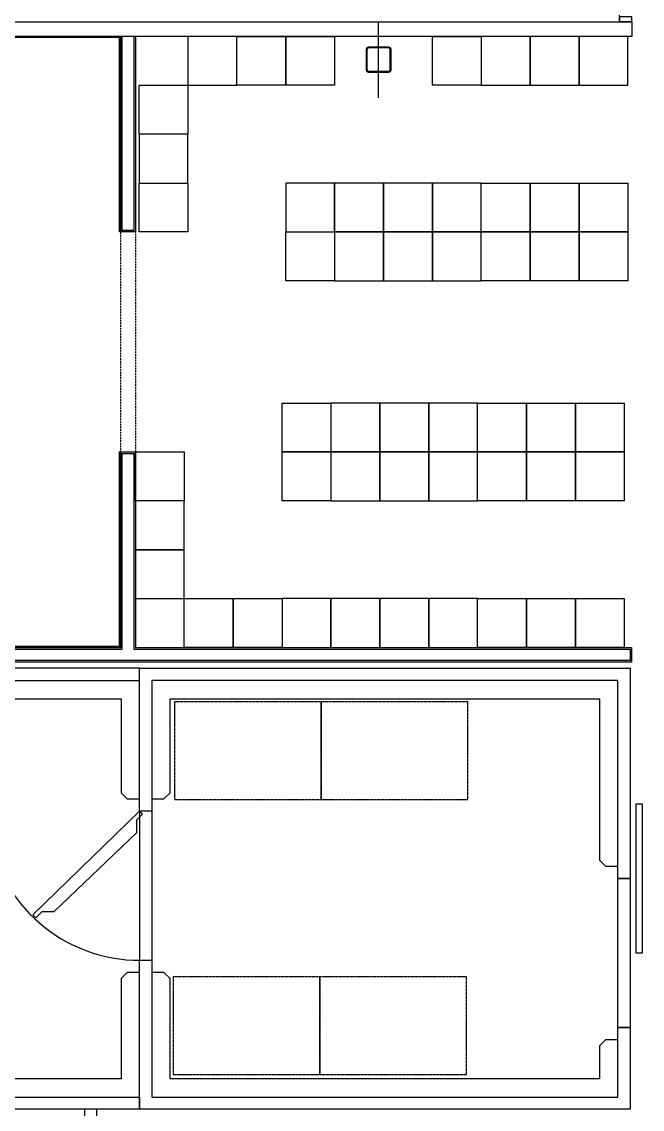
# Model space of a CAD drawing. Header units: millimetres. Extents: x -155 to 94595, y -3153 to 63413.
# Drawn here: x 80775 to 85852, y 34059 to 42957 of the extents above; entities that cross this region are included whole.
import ezdxf

# ---------------------------------------------------------------- set-up
doc = ezdxf.new("R2010")
doc.units = ezdxf.units.MM
for name, pattern in [('REFERENCIA CAMPECHE$0$63-BASE1-6$0$HIDDEN2', [0.1875, 0.125, -0.0625]), ('REFERENCIA CAMPECHE$0$Ca-mx-xgroc$0$DASHED2', [0.375, 0.25, -0.125]), ('TRATTEGGIATA2', [0.375, 0.25, -0.125])]:
    doc.linetypes.add(name, pattern=pattern)
for name, color, linetype in [('4', 251, 'Continuous'), ('5', 1, 'TRATTEGGIATA2'), ('door', 252, 'Continuous'), ('int', 185, 'Continuous'), ('section', 2, 'Continuous'), ('wall', 5, 'Continuous')]:
    doc.layers.add(name, color=color, linetype=linetype)

msp = doc.modelspace()

# ---------------------------------------------------------------- linework, layer by layer
at = {"layer": '4', "linetype": 'ByBlock'}
msp.add_line((83694.86, 42334.573), (83694.86, 42959.405), dxfattribs=at)
at = {"layer": '5', "linetype": 'REFERENCIA CAMPECHE$0$63-BASE1-6$0$HIDDEN2'}
for points in [[(81584.86, 39436.989), (81584.86, 41236.989)], [(81704.86, 41236.989), (81704.86, 39436.989)]]:
    msp.add_lwpolyline(points, dxfattribs=at)
at = {"layer": 'door'}
for p, q in [((85665.097, 42956.989), (85665.097, 44716.989)), ((85765.097, 42956.989), (85665.097, 42956.989)), ((81739.02, 36497.939), (81739.032, 35277.938)), ((81839.02, 36497.952), (81839.02, 35277.952))]:
    msp.add_line(p, q, dxfattribs=at)
for points in [[(85665.097, 42996.989), (85665.097, 42956.989), (85765.097, 42956.989), (85765.097, 42996.989)], [(80939.49, 35673.677), (80890.418, 35624.605), (80865.893, 35649.151), (81739.02, 36497.939), (81763.545, 36473.393), (81714.494, 36424.342), (81714.494, 36320.332), (81037.613, 35673.677)], [(85851.502, 35336.977), (85801.502, 35336.977), (85801.502, 36556.977), (85851.502, 36556.977)], [(85751.502, 34726.977), (85651.502, 34726.977), (85651.502, 35946.977), (85751.502, 35946.977)]]:
    msp.add_lwpolyline(points, close=True, dxfattribs=at)
msp.add_arc((81739.032, 36529.86), 1251.922, 187.9252189, 270.3398314, dxfattribs=at)
at = {"layer": 'int'}
for p, q in [((82534.86, 42836.989), (82134.86, 42836.989)), ((82134.86, 42836.989), (82134.86, 42436.989)), ((82534.86, 42436.989), (82534.86, 42836.989)), ((82534.86, 42836.989), (82934.86, 42836.989)), ((82534.86, 42436.989), (82534.86, 42836.989)), ((82934.86, 42836.989), (82934.86, 42436.989)), ((82934.86, 42436.989), (82934.86, 42836.989)), ((82934.86, 42836.989), (83334.86, 42836.989)), ((83334.86, 42836.989), (83334.86, 42436.989)), ((84134.86, 42436.989), (84134.86, 42836.989)), ((84134.86, 42836.989), (84534.86, 42836.989)), ((84534.86, 42836.989), (84534.86, 42436.989)), ((84934.86, 42836.989), (84534.86, 42836.989)), ((84534.86, 42836.989), (84534.86, 42436.989)), ((84934.86, 42436.989), (84934.86, 42836.989)), ((85334.86, 42836.989), (84934.86, 42836.989)), ((84934.86, 42836.989), (84934.86, 42436.989)), ((85734.86, 42836.989), (85334.86, 42836.989)), ((85334.86, 42836.989), (85334.86, 42436.989)), ((85334.86, 42436.989), (85334.86, 42836.989)), ((85734.86, 42436.989), (85734.86, 42836.989)), ((81734.86, 42036.989), (81734.86, 42436.989)), ((81734.86, 42436.989), (82134.86, 42436.989)), ((82134.86, 42436.989), (82534.86, 42436.989)), ((82134.86, 42436.989), (82134.86, 42036.989)), ((82934.86, 42436.989), (82534.86, 42436.989)), ((83334.86, 42436.989), (82934.86, 42436.989)), ((84534.86, 42436.989), (84134.86, 42436.989)), ((84534.86, 42436.989), (84934.86, 42436.989)), ((84934.86, 42436.989), (85334.86, 42436.989)), ((85334.86, 42436.989), (85734.86, 42436.989)), ((82134.86, 42036.989), (81734.86, 42036.989)), ((82134.86, 42036.989), (81734.86, 42036.989)), ((81734.86, 42036.989), (81734.86, 41636.989)), ((82134.86, 41636.989), (82134.86, 42036.989)), ((81734.86, 41236.989), (81734.86, 41636.989)), ((81734.86, 41636.989), (82134.86, 41636.989)), ((81734.86, 41636.989), (82134.86, 41636.989)), ((82134.86, 41636.989), (82134.86, 41236.989)), ((83334.86, 41636.989), (82934.86, 41636.989)), ((82934.86, 41636.989), (82934.86, 41236.989)), ((83734.86, 41636.989), (83334.86, 41636.989)), ((83334.86, 41636.989), (83334.86, 41236.989)), ((83334.86, 41236.989), (83334.86, 41636.989)), ((83734.86, 41236.989), (83734.86, 41636.989)), ((84134.86, 41636.989), (83734.86, 41636.989)), ((83734.86, 41636.989), (83734.86, 41236.989)), ((84134.86, 41236.989), (84134.86, 41636.989)), ((84534.86, 41636.989), (84134.86, 41636.989)), ((84134.86, 41636.989), (84134.86, 41236.989)), ((84534.86, 41236.989), (84534.86, 41636.989)), ((84534.86, 41236.989), (84534.86, 41636.989)), ((84534.86, 41636.989), (84934.86, 41636.989)), ((84934.86, 41236.989), (84934.86, 41636.989)), ((84934.86, 41636.989), (85334.86, 41636.989)), ((84934.86, 41636.989), (84934.86, 41236.989)), ((85334.86, 41636.989), (85334.86, 41236.989)), ((85334.86, 41236.989), (85334.86, 41636.989)), ((85334.86, 41636.989), (85734.86, 41636.989)), ((85734.86, 41636.989), (85734.86, 41236.989)), ((82134.86, 41236.989), (81734.86, 41236.989)), ((82934.86, 40836.989), (82934.86, 41236.989)), ((82934.86, 41236.989), (83334.86, 41236.989)), ((82934.86, 41236.989), (83334.86, 41236.989)), ((83334.86, 41236.989), (83734.86, 41236.989)), ((83734.86, 41236.989), (83334.86, 41236.989)), ((83334.86, 41236.989), (83334.86, 40836.989)), ((83334.86, 41236.989), (83334.86, 40836.989)), ((83734.86, 41236.989), (84134.86, 41236.989)), ((84134.86, 41236.989), (83734.86, 41236.989)), ((83734.86, 41236.989), (83734.86, 40836.989)), ((83734.86, 40836.989), (83734.86, 41236.989)), ((84134.86, 40836.989), (84134.86, 41236.989)), ((84534.86, 41236.989), (84134.86, 41236.989)), ((84134.86, 41236.989), (84134.86, 40836.989)), ((84134.86, 41236.989), (84534.86, 41236.989)), ((84534.86, 40836.989), (84534.86, 41236.989)), ((84534.86, 40836.989), (84534.86, 41236.989)), ((84534.86, 41236.989), (84934.86, 41236.989)), ((84934.86, 41236.989), (84534.86, 41236.989)), ((85334.86, 41236.989), (84934.86, 41236.989)), ((84934.86, 40836.989), (84934.86, 41236.989)), ((84934.86, 41236.989), (85334.86, 41236.989)), ((84934.86, 41236.989), (84934.86, 40836.989)), ((85734.86, 41236.989), (85334.86, 41236.989)), ((85334.86, 41236.989), (85334.86, 40836.989)), ((85334.86, 40836.989), (85334.86, 41236.989)), ((85334.86, 41236.989), (85734.86, 41236.989)), ((85734.86, 41236.989), (85734.86, 40836.989)), ((83334.86, 40836.989), (82934.86, 40836.989)), ((83334.86, 40836.989), (83734.86, 40836.989)), ((83734.86, 40836.989), (84134.86, 40836.989)), ((84134.86, 40836.989), (84534.86, 40836.989)), ((84934.86, 40836.989), (84534.86, 40836.989)), ((85334.86, 40836.989), (84934.86, 40836.989)), ((85734.86, 40836.989), (85334.86, 40836.989)), ((82904.86, 39436.989), (82904.86, 39836.989)), ((82904.86, 39836.989), (83304.86, 39836.989)), ((83704.86, 39836.989), (83304.86, 39836.989)), ((83304.86, 39836.989), (83304.86, 39436.989)), ((83304.86, 39836.989), (83304.86, 39436.989)), ((84104.86, 39836.989), (83704.86, 39836.989)), ((83704.86, 39836.989), (83704.86, 39436.989)), ((83704.86, 39436.989), (83704.86, 39836.989)), ((84104.86, 39436.989), (84104.86, 39836.989)), ((84504.86, 39836.989), (84104.86, 39836.989)), ((84104.86, 39836.989), (84104.86, 39436.989)), ((84504.86, 39436.989), (84504.86, 39836.989)), ((84504.86, 39436.989), (84504.86, 39836.989)), ((84504.86, 39836.989), (84904.86, 39836.989)), ((84904.86, 39436.989), (84904.86, 39836.989)), ((84904.86, 39836.989), (85304.86, 39836.989)), ((84904.86, 39836.989), (84904.86, 39436.989)), ((85304.86, 39836.989), (85304.86, 39436.989)), ((85304.86, 39436.989), (85304.86, 39836.989)), ((85304.86, 39836.989), (85704.86, 39836.989)), ((85704.86, 39836.989), (85704.86, 39436.989)), ((81704.86, 39036.989), (81704.86, 39436.989)), ((81704.86, 39436.989), (82104.86, 39436.989)), ((82104.86, 39436.989), (82104.86, 39036.989)), ((83304.86, 39436.989), (82904.86, 39436.989)), ((82904.86, 39036.989), (82904.86, 39436.989)), ((82904.86, 39436.989), (83304.86, 39436.989)), ((83304.86, 39436.989), (83704.86, 39436.989)), ((83704.86, 39436.989), (83304.86, 39436.989)), ((83304.86, 39436.989), (83304.86, 39036.989)), ((83304.86, 39436.989), (83304.86, 39036.989)), ((83704.86, 39436.989), (84104.86, 39436.989)), ((84104.86, 39436.989), (83704.86, 39436.989)), ((83704.86, 39436.989), (83704.86, 39036.989)), ((83704.86, 39036.989), (83704.86, 39436.989)), ((84104.86, 39036.989), (84104.86, 39436.989)), ((84504.86, 39436.989), (84104.86, 39436.989)), ((84104.86, 39436.989), (84104.86, 39036.989)), ((84104.86, 39436.989), (84504.86, 39436.989)), ((84504.86, 39036.989), (84504.86, 39436.989)), ((84504.86, 39036.989), (84504.86, 39436.989)), ((84504.86, 39436.989), (84904.86, 39436.989)), ((84904.86, 39436.989), (84504.86, 39436.989)), ((85304.86, 39436.989), (84904.86, 39436.989)), ((84904.86, 39036.989), (84904.86, 39436.989)), ((84904.86, 39436.989), (85304.86, 39436.989)), ((84904.86, 39436.989), (84904.86, 39036.989)), ((85704.86, 39436.989), (85304.86, 39436.989)), ((85304.86, 39436.989), (85304.86, 39036.989)), ((85304.86, 39036.989), (85304.86, 39436.989)), ((85304.86, 39436.989), (85704.86, 39436.989)), ((85704.86, 39436.989), (85704.86, 39036.989)), ((81704.86, 39036.989), (81704.86, 38636.989)), ((82104.86, 39036.989), (81704.86, 39036.989)), ((82104.86, 39036.989), (81704.86, 39036.989)), ((82104.86, 38636.989), (82104.86, 39036.989)), ((83304.86, 39036.989), (82904.86, 39036.989)), ((83304.86, 39036.989), (83704.86, 39036.989)), ((83704.86, 39036.989), (84104.86, 39036.989)), ((84104.86, 39036.989), (84504.86, 39036.989)), ((84904.86, 39036.989), (84504.86, 39036.989)), ((85304.86, 39036.989), (84904.86, 39036.989)), ((85704.86, 39036.989), (85304.86, 39036.989)), ((81704.86, 38636.989), (81704.86, 38236.989)), ((82104.86, 38636.989), (81704.86, 38636.989)), ((81704.86, 38636.989), (82104.86, 38636.989)), ((82104.86, 38236.989), (82104.86, 38636.989)), ((81704.86, 38236.989), (82104.86, 38236.989)), ((82104.86, 37836.989), (82104.86, 38236.989)), ((82104.86, 38236.989), (82504.86, 38236.989)), ((82504.86, 38236.989), (82504.86, 37836.989)), ((82504.86, 37836.989), (82504.86, 38236.989)), ((82504.86, 38236.989), (82904.86, 38236.989)), ((82904.86, 38236.989), (82904.86, 37836.989)), ((82904.86, 38236.989), (82904.86, 37836.989)), ((83304.86, 38236.989), (82904.86, 38236.989)), ((83304.86, 38236.989), (83304.86, 37836.989)), ((83704.86, 38236.989), (83304.86, 38236.989)), ((83304.86, 37836.989), (83304.86, 38236.989)), ((83704.86, 38236.989), (83704.86, 37836.989)), ((84104.86, 38236.989), (83704.86, 38236.989)), ((83704.86, 37836.989), (83704.86, 38236.989)), ((84104.86, 38236.989), (84104.86, 37836.989)), ((84504.86, 38236.989), (84104.86, 38236.989)), ((84104.86, 37836.989), (84104.86, 38236.989)), ((84504.86, 37836.989), (84504.86, 38236.989)), ((84504.86, 37836.989), (84504.86, 38236.989)), ((84504.86, 38236.989), (84904.86, 38236.989)), ((84904.86, 38236.989), (84904.86, 37836.989)), ((84904.86, 37836.989), (84904.86, 38236.989)), ((84904.86, 38236.989), (85304.86, 38236.989)), ((85304.86, 38236.989), (85304.86, 37836.989)), ((85304.86, 37836.989), (85304.86, 38236.989)), ((85304.86, 38236.989), (85704.86, 38236.989)), ((85704.86, 38236.989), (85704.86, 37836.989)), ((82504.86, 37836.989), (82104.86, 37836.989)), ((82904.86, 37836.989), (82504.86, 37836.989)), ((82904.86, 37836.989), (83304.86, 37836.989)), ((83304.86, 37836.989), (83704.86, 37836.989)), ((83704.86, 37836.989), (84104.86, 37836.989)), ((84104.86, 37836.989), (84504.86, 37836.989)), ((84904.86, 37836.989), (84504.86, 37836.989)), ((85304.86, 37836.989), (84904.86, 37836.989)), ((85704.86, 37836.989), (85304.86, 37836.989))]:
    msp.add_line(p, q, dxfattribs=at)
at = {"layer": 'int', "linetype": 'REFERENCIA CAMPECHE$0$Ca-mx-xgroc$0$DASHED2'}
for p, q in [((83225.586, 37392.145), (82025.586, 37392.145)), ((82025.586, 37392.145), (82025.586, 36592.145)), ((83225.586, 36592.145), (83225.586, 37392.145)), ((84425.586, 37392.145), (83225.586, 37392.145)), ((83225.586, 37392.145), (83225.586, 36592.145)), ((84425.586, 36592.145), (84425.586, 37392.145)), ((82025.586, 36592.145), (83225.586, 36592.145)), ((83225.586, 36592.145), (84425.586, 36592.145)), ((83214.482, 35141.829), (82014.482, 35141.829)), ((82014.482, 35141.829), (82014.482, 34341.829)), ((83214.482, 34341.829), (83214.482, 35141.829)), ((84414.482, 35141.829), (83214.482, 35141.829)), ((83214.482, 35141.829), (83214.482, 34341.829)), ((84414.482, 34341.829), (84414.482, 35141.829)), ((82014.482, 34341.829), (83214.482, 34341.829)), ((83214.482, 34341.829), (84414.482, 34341.829))]:
    msp.add_line(p, q, dxfattribs=at)
at = {"layer": 'section'}
for p, q in [((81584.86, 41236.989), (81574.86, 41236.989)), ((81584.86, 39436.989), (81574.86, 39436.989))]:
    msp.add_line(p, q, dxfattribs=at)
for points in [[(81574.86, 42836.989), (81574.86, 42826.989), (73273.756, 42826.989), (73273.756, 42826.989), (73273.756, 42771.989)], [(81574.86, 41236.989), (81574.86, 42836.989)], [(73273.756, 37846.989), (81574.86, 37846.989), (81574.86, 39436.989)]]:
    msp.add_lwpolyline(points, dxfattribs=at)
for points in [[(81739.02, 37666.977), (73305.11, 37666.977), (73305.11, 34058.852), (74335.111, 34058.852), (74335.111, 34158.852), (73405.11, 34158.852), (73405.11, 37566.977), (81739.02, 37566.977)], [(85651.502, 35946.977), (85651.502, 37566.977), (81839.02, 37566.977), (81839.02, 36497.952), (81739.02, 36497.952), (81739.02, 37666.977), (85751.502, 37666.977), (85751.502, 35946.977)], [(85751.502, 34726.977), (85751.502, 34058.852), (81739.02, 34058.852), (81739.02, 35277.952), (81839.02, 35277.952), (81839.02, 34158.852), (85651.502, 34158.852), (85651.502, 34726.977)], [(81739.02, 34058.852), (75555.111, 34058.852), (75555.111, 34158.852), (81739.02, 34158.852)], [(81289.508, 34058.852), (81288.815, 30095.067), (80340.407, 30095.109), (80340.407, 29995.109), (81388.86, 29995.067), (81388.86, 34058.858)]]:
    msp.add_lwpolyline(points, close=True, dxfattribs=at)
at = {"layer": 'wall'}
for p, q in [((81597.86, 37823.989), (81597.86, 39423.989)), ((81597.86, 39423.989), (81691.86, 39423.989)), ((81691.86, 39423.989), (81691.86, 37823.989)), ((81639.02, 35177.952), (81589.02, 35127.952)), ((81739.02, 35177.952), (81639.02, 35177.952)), ((81589.02, 35127.952), (81589.02, 34308.907)), ((81589.02, 34308.907), (75705.111, 34308.84))]:
    msp.add_line(p, q, dxfattribs=at)
msp.add_lwpolyline([(73263.756, 30098.557), (73093.232, 30098.557), (73093.232, 44976.989), (73265.005, 44976.989), (73265.097, 43006.989), (75895.097, 43006.989), (75895.097, 48397.894), (80229.478, 48397.894), (80229.478, 49397.989), (80399.478, 49397.989), (80400.836, 48397.894), (85765.097, 48397.894), (85765.097, 44756.989), (85595.097, 44756.989), (85594.187, 48227.894), (76065.097, 48227.894), (76065.097, 42956.989), (85765.097, 42956.989), (85765.097, 42836.989), (74037.114, 42836.989), (73263.756, 42836.989)], close=True, dxfattribs=at)
for points in [[(81704.86, 42836.989), (81704.86, 41236.989), (81584.86, 41236.989), (81584.86, 42836.989)], [(81691.86, 42836.989), (81691.86, 41249.989), (81597.86, 41249.989), (81597.86, 42836.989)], [(73264.814, 37823.99), (73264.864, 37823.989), (81597.86, 37823.989), (81597.86, 39423.989), (81691.86, 39423.989), (81691.86, 37823.989), (85751.86, 37823.989), (85751.86, 37729.989), (73264.86, 37729.989)], [(73264.86, 37836.989), (73264.887, 37836.989), (81584.86, 37836.989), (81584.86, 39436.989), (81704.86, 39436.989), (81704.86, 37836.989), (85764.86, 37836.989), (85764.86, 37716.989), (73264.86, 37716.989)], [(74237.907, 34158.864), (74237.907, 34258.852), (74187.907, 34308.852), (73555.11, 34308.852), (73555.571, 37416.977), (81588.992, 37416.977), (81589.074, 36647.797), (81639.08, 36597.849), (81739.02, 36597.952)], [(81839.02, 36597.952), (81939.02, 36597.952), (81989.02, 36647.952), (81989.02, 37416.977), (85501.502, 37416.977), (85501.502, 36096.977), (85551.502, 36046.977), (85651.502, 36046.977)], [(85651.502, 34626.977), (85551.502, 34626.977), (85501.502, 34576.977), (85501.502, 34308.852), (81989.02, 34308.852), (81989.02, 35127.952), (81939.02, 35177.952), (81839.02, 35177.952)]]:
    msp.add_lwpolyline(points, dxfattribs=at)
for points in [[(83611.677, 42748.489, 0.41421356), (83593.36, 42730.172), (83593.36, 42563.807, 0.41421356), (83611.677, 42545.489), (83778.042, 42545.489, 0.41421356), (83796.36, 42563.807), (83796.36, 42730.172, 0.41421356), (83778.042, 42748.489)], [(83611.677, 42742.489, 0.41421356), (83599.36, 42730.172), (83599.36, 42563.807, 0.41421356), (83611.677, 42551.489), (83778.042, 42551.489, 0.41421356), (83790.36, 42563.807), (83790.36, 42730.172, 0.41421356), (83778.042, 42742.489)]]:
    msp.add_lwpolyline(points, format="xyb", close=True, dxfattribs=at)

doc.saveas('drawing.dxf')
